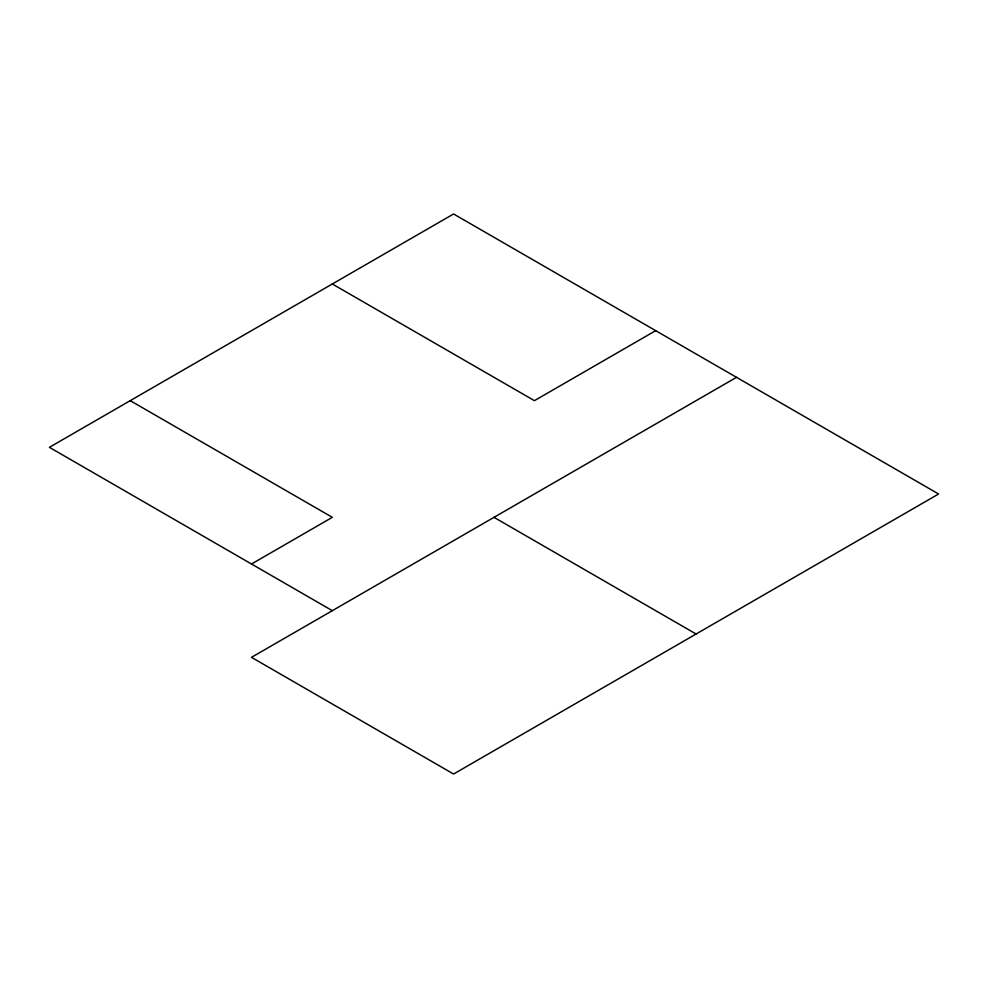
<?xml version="1.0" encoding="UTF-8"?>
<svg xmlns="http://www.w3.org/2000/svg" width="988" height="988" viewBox="0 0 988 988"><rect width="100%" height="100%" fill="white"/><g stroke="black" fill="none" stroke-linecap="round" stroke-linejoin="round"><path stroke-width="1.48" d="M251.495 564L332.326 517.329L130.231 400.659M655.674 330.659L534.422 400.659L332.326 283.988M736.505 377.33L251.495 657.341L453.578 774.024L938.6 494L453.578 213.976L49.4 447.329L332.326 610.67M494 517.329L696.095 634.012"/></g></svg>
